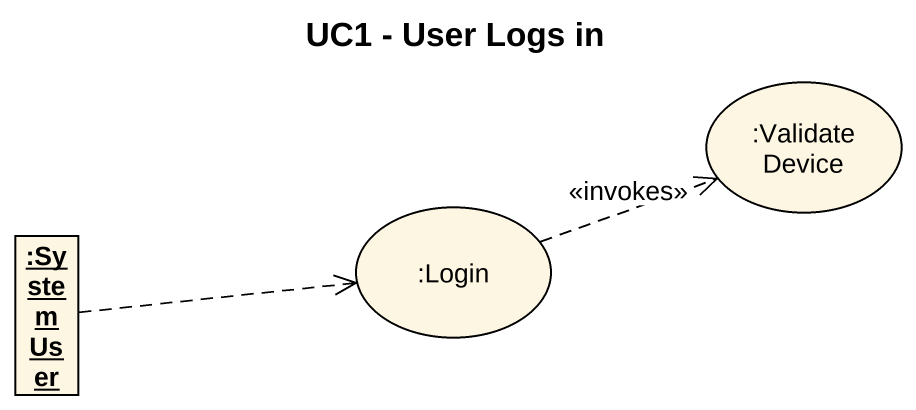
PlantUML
@startuml
title UC1 - User Logs in
allowmixing
hide circle
hide empty members
usecase ":Validate Device" as Validate_Device
object ":System User" as System_User
usecase ":Login" as Login
System_User .right.> Login
Login .right.> Validate_Device : <<invokes>>
@enduml
